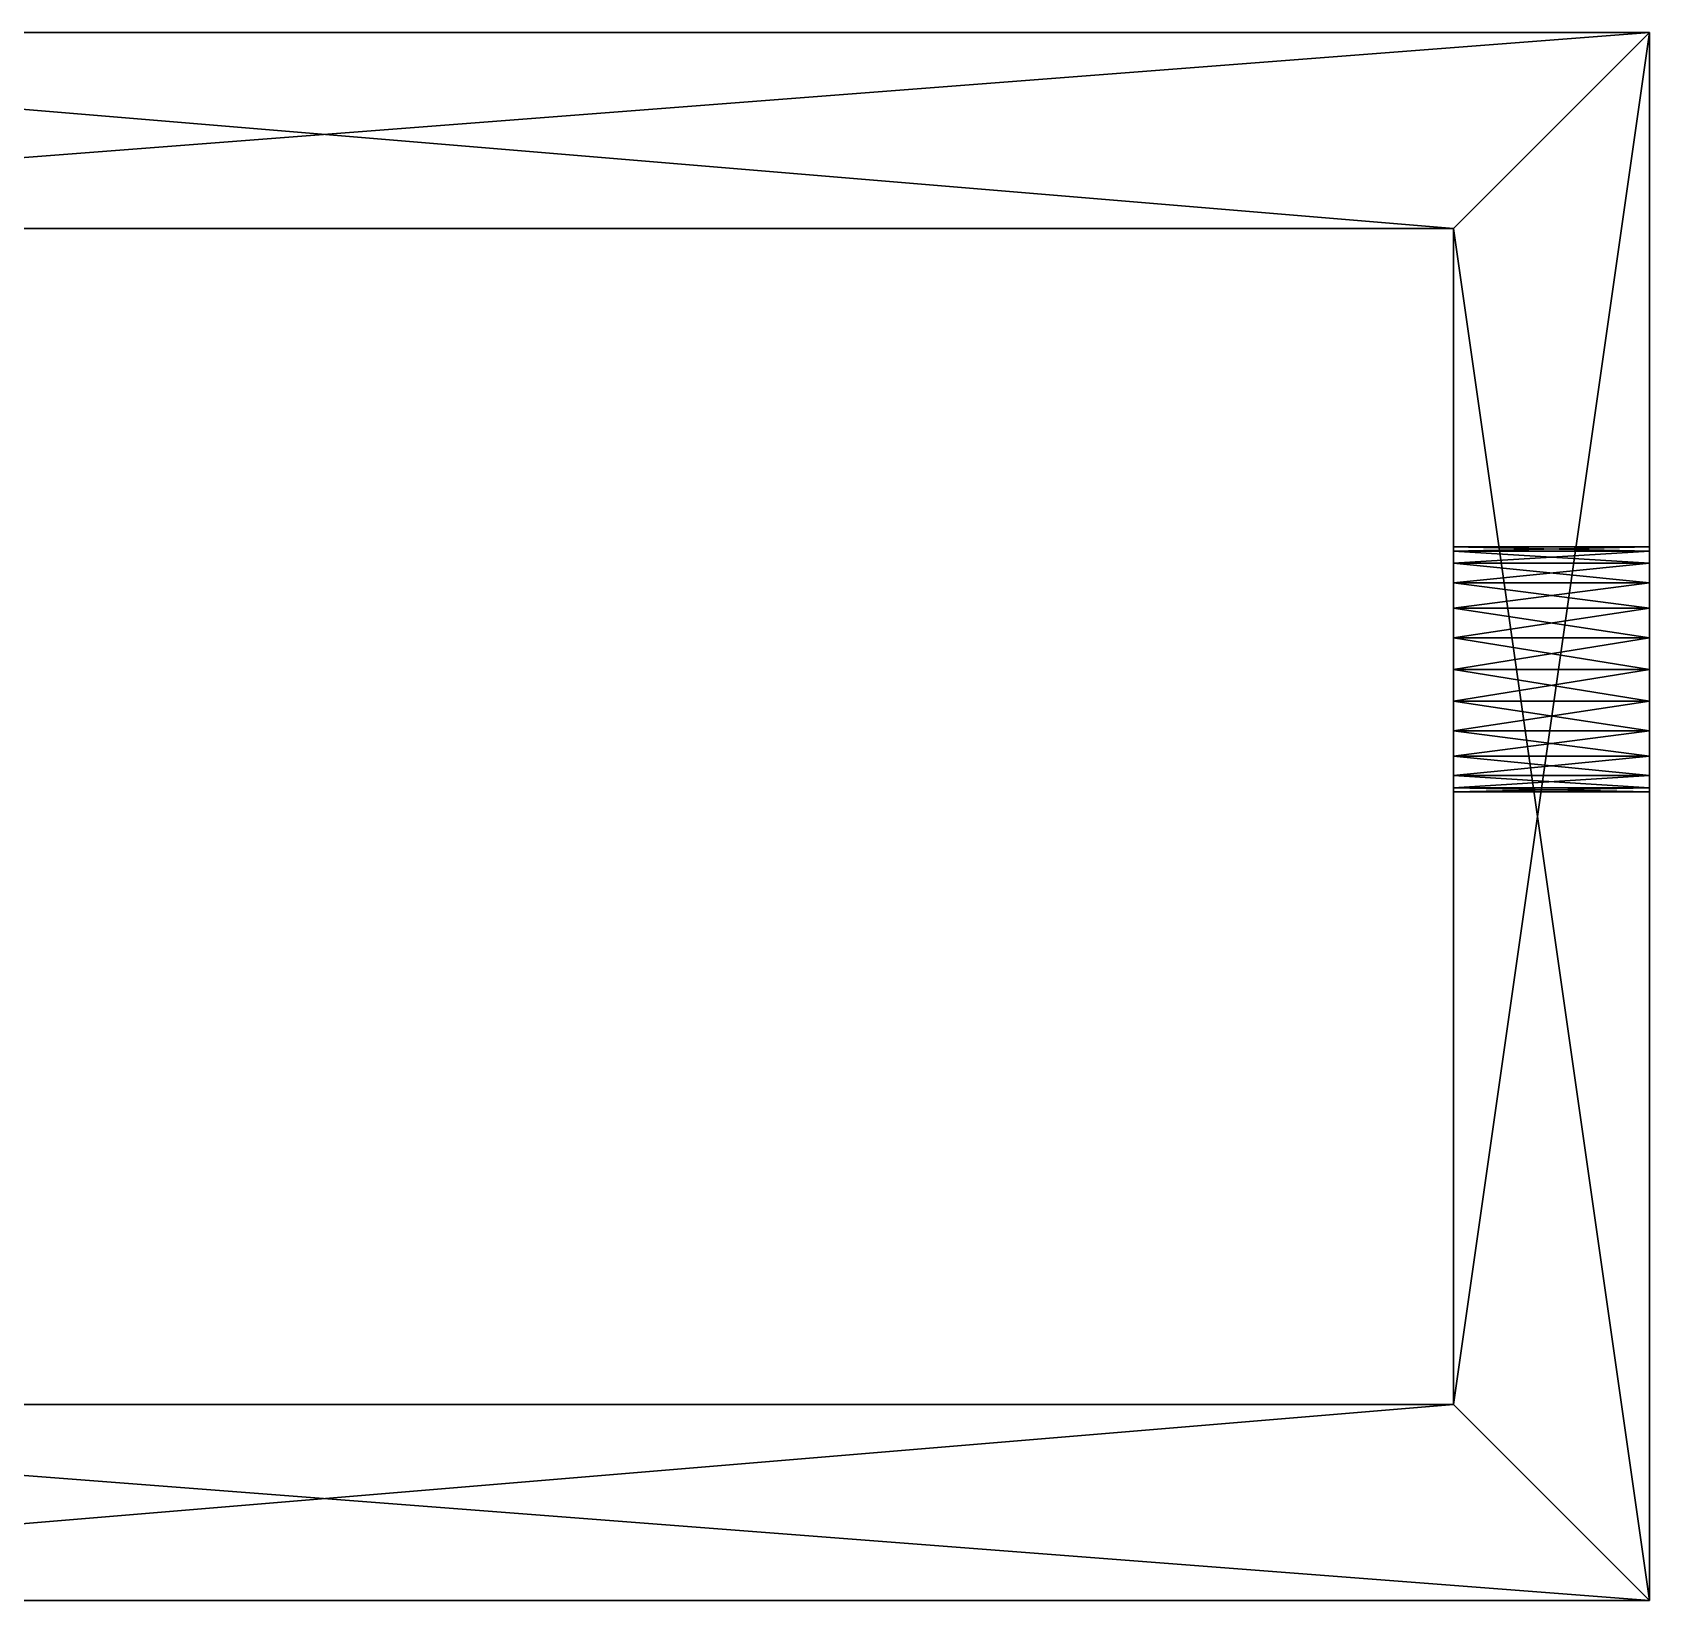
# Model space of a CAD drawing. Extents: x 0 to 33, y 0 to 16.
# Drawn here: x 16.5 to 33, y 0 to 16 of the extents above; entities that cross this region are included whole.
import ezdxf

# ---------------------------------------------------------------- set-up
doc = ezdxf.new("R2010")
doc.units = 0
doc.header["$LTSCALE"] = 25.4
doc.layers.get('0').update_dxf_attribs({"color": 13, "linetype": 'CONTINUOUS'})

msp = doc.modelspace()

# ---------------------------------------------------------------- linework, layer by layer
at = {"color": 0}
for p, q in [((7, 16), (33, 16)), ((7, 16, 14), (33, 16, 14)), ((7, 16), (33, 16)), ((7, 16, 14), (33, 16, 14)), ((33, 16), (33, 0)), ((33, 16, 14), (33, 9.5, 14)), ((33, 16), (33, 0)), ((33, 16), (33, 16, 14)), ((33, 16), (33, 16, 14)), ((33, 16, 14), (33, 9.5, 14)), ((31, 14), (7, 14)), ((31, 14), (7, 14)), ((31, 14, 14), (7, 14, 14)), ((31, 14, 14), (7, 14, 14)), ((31, 2), (31, 14)), ((31, 14), (31, 14, 14)), ((31, 2), (31, 14)), ((31, 2, 14), (31, 14, 14)), ((31, 14), (31, 14, 14)), ((31, 2, 14), (31, 14, 14)), ((33, 10.75, 7), (31, 10.75, 7)), ((33, 10.75, 7), (31, 10.75, 7)), ((33, 10.707, 6.676), (31, 10.707, 6.676)), ((33, 10.707, 7.324), (31, 10.707, 7.324)), ((33, 10.707, 7.324), (31, 10.707, 7.324)), ((33, 10.707, 6.676), (31, 10.707, 6.676)), ((33, 10.583, 7.625), (31, 10.583, 7.625)), ((33, 10.583, 6.375), (31, 10.583, 6.375)), ((33, 10.583, 7.625), (31, 10.583, 7.625)), ((33, 10.583, 6.375), (31, 10.583, 6.375)), ((33, 10.384, 7.884), (31, 10.384, 7.884)), ((33, 10.384, 7.884), (31, 10.384, 7.884)), ((33, 10.384, 6.116), (31, 10.384, 6.116)), ((33, 10.384, 6.116), (31, 10.384, 6.116)), ((33, 10.125, 8.083), (31, 10.125, 8.083)), ((33, 10.125, 5.917), (31, 10.125, 5.917)), ((33, 10.125, 5.917), (31, 10.125, 5.917)), ((33, 10.125, 8.083), (31, 10.125, 8.083)), ((33, 9.824, 8.207), (31, 9.824, 8.207)), ((33, 9.824, 5.793), (31, 9.824, 5.793)), ((33, 9.824, 5.793), (31, 9.824, 5.793)), ((33, 9.824, 8.207), (31, 9.824, 8.207)), ((33, 9.5, 8.25), (31, 9.5, 8.25)), ((33, 9.5, 5.75), (31, 9.5, 5.75)), ((33, 9.5, 5.75), (31, 9.5, 5.75)), ((33, 9.5, 8.25), (31, 9.5, 8.25)), ((33, 9.5, 14.035), (33, 9.5, 14)), ((33, 9.5, 14), (33, 0, 14)), ((33, 9.5, 14), (33, 0, 14)), ((33, 9.176, 5.793), (31, 9.176, 5.793)), ((33, 9.176, 8.207), (31, 9.176, 8.207)), ((33, 9.176, 5.793), (31, 9.176, 5.793)), ((33, 9.176, 8.207), (31, 9.176, 8.207)), ((33, 8.875, 5.917), (31, 8.875, 5.917)), ((33, 8.875, 5.917), (31, 8.875, 5.917)), ((33, 8.875, 8.083), (31, 8.875, 8.083)), ((33, 8.875, 8.083), (31, 8.875, 8.083)), ((33, 8.616, 6.116), (31, 8.616, 6.116)), ((33, 8.616, 7.884), (31, 8.616, 7.884)), ((33, 8.616, 6.116), (31, 8.616, 6.116)), ((33, 8.616, 7.884), (31, 8.616, 7.884)), ((33, 8.417, 6.375), (31, 8.417, 6.375)), ((33, 8.417, 6.375), (31, 8.417, 6.375)), ((33, 8.417, 7.625), (31, 8.417, 7.625)), ((33, 8.417, 7.625), (31, 8.417, 7.625)), ((33, 8.293, 7.324), (31, 8.293, 7.324)), ((33, 8.293, 6.676), (31, 8.293, 6.676)), ((33, 8.293, 7.324), (31, 8.293, 7.324)), ((33, 8.293, 6.676), (31, 8.293, 6.676)), ((33, 8.25, 7), (31, 8.25, 7)), ((33, 8.25, 7), (31, 8.25, 7)), ((7, 2), (31, 2)), ((7, 2), (31, 2)), ((7, 2, 14), (31, 2, 14)), ((7, 2, 14), (31, 2, 14)), ((31, 2), (31, 2, 14)), ((31, 2), (31, 2, 14)), ((33, 0), (7, 0)), ((33, 0), (7, 0)), ((33, 0, 14), (7, 0, 14)), ((33, 0, 14), (7, 0, 14)), ((33, 0), (33, 0, 14)), ((33, 0), (33, 0, 14))]:
    msp.add_line(p, q, dxfattribs=at)
at = {"color": 0, "extrusion": (-1, 0, 0)}
for centre in [(-9.5, 7, -31), (-9.5, 7, -31), (-9.5, 7, -31), (-9.5, 7, -31), (-9.5, 7, -31), (-9.5, 7, -31), (-9.5, 7, -31), (-9.5, 7, -31), (-9.5, 7, -31), (-9.5, 7, -31), (-9.5, 7, -31), (-9.5, 7, -31), (-9.5, 7, -31), (-9.5, 7, -31), (-9.5, 7, -31), (-9.5, 7, -31), (-9.5, 7, -31), (-9.5, 7, -31), (-9.5, 7, -31), (-9.5, 7, -31), (-9.5, 7, -31), (-9.5, 7, -31), (-9.5, 7, -31), (-9.5, 7, -31), (-9.5, 7, -31), (-9.5, 7, -33), (-9.5, 7, -33), (-9.5, 7, -33), (-9.5, 7, -33), (-9.5, 7, -33), (-9.5, 7, -33), (-9.5, 7, -33), (-9.5, 7, -33), (-9.5, 7, -33), (-9.5, 7, -33), (-9.5, 7, -33), (-9.5, 7, -33), (-9.5, 7, -33), (-9.5, 7, -33), (-9.5, 7, -33), (-9.5, 7, -33), (-9.5, 7, -33), (-9.5, 7, -33), (-9.5, 7, -33), (-9.5, 7, -33), (-9.5, 7, -33), (-9.5, 7, -33), (-9.5, 7, -33), (-9.5, 7, -33), (-9.5, 7, -33)]:
    msp.add_circle(centre, 1.25, dxfattribs=at)

# ---------------------------------------------------------------- meshes
at = {"color": 0}
mesh = msp.add_polyface(dxfattribs=at)
corners = [(0.06, 16, 6.086), (7, 16, 5.3), (0.239, 16, 5.188), (6.56, 16, 5.358), (6.15, 16, 5.528), (5.798, 16, 5.798), (5.528, 16, 6.15), (0, 16, 7), (5.358, 16, 6.56), (5.3, 16, 7), (0.06, 16, 7.914), (5.358, 16, 7.44), (5.528, 16, 7.85), (5.798, 16, 8.202), (0.239, 16, 8.812), (6.15, 16, 8.472), (6.56, 16, 8.642), (7, 16, 8.7), (6.086, 16, 0.06), (33, 16), (7, 16), (33, 16, 14), (5.188, 16, 0.239), (4.321, 16, 0.533), (3.5, 16, 0.938), (2.739, 16, 1.447), (2.05, 16, 2.05), (1.447, 16, 2.739), (7.44, 16, 5.358), (0.938, 16, 3.5), (0.533, 16, 4.321), (7.85, 16, 5.528), (8.202, 16, 5.798), (8.472, 16, 6.15), (8.642, 16, 6.56), (8.7, 16, 7), (8.642, 16, 7.44), (8.472, 16, 7.85), (8.202, 16, 8.202), (7.85, 16, 8.472), (7.44, 16, 8.642), (0.533, 16, 9.679), (0.938, 16, 10.5), (1.447, 16, 11.261), (2.05, 16, 11.95), (2.739, 16, 12.553), (3.5, 16, 13.062), (4.321, 16, 13.467), (5.188, 16, 13.761), (6.086, 16, 13.94), (7, 16, 14)]
mesh.append_faces([[corners[k] for k in face] for face in [(18, 19, 20), (21, 49, 50)]], dxfattribs={"vtx0": -1, "color": 0})
mesh.append_faces([[corners[k] for k in face] for face in [(0, 1, 2), (1, 0, 3), (3, 0, 4), (4, 0, 5), (5, 0, 6), (6, 7, 8), (8, 7, 9), (9, 10, 11), (11, 10, 12), (12, 10, 13), (13, 14, 15), (15, 14, 16), (16, 14, 17), (19, 18, 21), (28, 30, 1)]], dxfattribs={"vtx0": -1, "vtx1": -1, "color": 0})
mesh.append_faces([[corners[k] for k in face] for face in [(21, 27, 28), (21, 17, 14)]], dxfattribs={"vtx0": -1, "vtx1": -1, "vtx2": -1, "color": 0})
mesh.append_faces([[corners[k] for k in face] for face in [(6, 0, 7), (9, 7, 10), (13, 10, 14), (21, 18, 22), (21, 22, 23), (21, 23, 24), (21, 24, 25), (21, 25, 26), (21, 26, 27), (28, 27, 29), (28, 29, 30), (1, 30, 2), (21, 28, 31), (21, 31, 32), (21, 32, 33), (21, 33, 34), (21, 34, 35), (21, 35, 36), (21, 36, 37), (21, 37, 38), (21, 38, 39), (21, 39, 40), (21, 40, 17), (21, 14, 41), (21, 41, 42), (21, 42, 43), (21, 43, 44), (21, 44, 45), (21, 45, 46), (21, 46, 47), (21, 47, 48), (21, 48, 49)]], dxfattribs={"vtx0": -1, "vtx2": -1, "color": 0})
mesh = msp.add_polyface(dxfattribs=at)
corners = [(33, 16), (7, 14), (7, 16), (31, 14), (31, 2), (7, 0), (7, 2), (33, 0)]
mesh.append_faces([[corners[k] for k in face] for face in [(0, 1, 2), (4, 5, 6)]], dxfattribs={"vtx0": -1, "color": 0})
mesh.append_faces([[corners[k] for k in face] for face in [(1, 0, 3), (3, 0, 4), (5, 4, 7), (7, 4, 0)]], dxfattribs={"vtx0": -1, "vtx1": -1, "color": 0})
mesh = msp.add_polyface(dxfattribs=at)
corners = [(33, 0, 14), (7, 2, 14), (7, 0, 14), (31, 2, 14), (31, 14, 14), (7, 16, 14), (7, 14, 14), (33, 16, 14), (33, 9.5, 14)]
mesh.append_faces([[corners[k] for k in face] for face in [(0, 1, 2), (4, 5, 6), (7, 0, 8)]], dxfattribs={"vtx0": -1, "color": 0})
mesh.append_faces([[corners[k] for k in face] for face in [(1, 0, 3), (3, 0, 4), (5, 4, 7)]], dxfattribs={"vtx0": -1, "vtx1": -1, "color": 0})
mesh.append_faces([[corners[k] for k in face] for face in [(7, 4, 0)]], dxfattribs={"vtx0": -1, "vtx1": -1, "vtx2": -1, "color": 0})
mesh = msp.add_polyface(dxfattribs=at)
corners = [(33, 0), (33, 8.616, 6.116), (33, 0, 14), (33, 16), (33, 8.417, 6.375), (33, 8.293, 6.676), (33, 8.25, 7), (33, 8.875, 5.917), (33, 9.176, 5.793), (33, 9.5, 5.75), (33, 9.824, 5.793), (33, 10.125, 5.917), (33, 10.384, 6.116), (33, 10.583, 6.375), (33, 10.707, 6.676), (33, 10.75, 7), (33, 8.293, 7.324), (33, 9.5, 14), (33, 8.417, 7.625), (33, 8.616, 7.884), (33, 8.875, 8.083), (33, 9.176, 8.207), (33, 9.5, 8.25), (33, 9.824, 8.207), (33, 16, 14), (33, 10.125, 8.083), (33, 10.384, 7.884), (33, 10.583, 7.625), (33, 10.707, 7.324)]
mesh.append_faces([[corners[k] for k in face] for face in [(0, 1, 2), (1, 3, 7), (7, 3, 8), (8, 3, 9), (9, 3, 10), (10, 3, 11), (11, 3, 12), (12, 3, 13), (13, 3, 14), (14, 3, 15), (2, 16, 17), (16, 2, 6), (17, 23, 24), (24, 15, 3)]], dxfattribs={"vtx0": -1, "vtx1": -1, "color": 0})
mesh.append_faces([[corners[k] for k in face] for face in [(1, 0, 3), (2, 1, 4), (2, 4, 5), (2, 5, 6), (17, 16, 18), (17, 18, 19), (17, 19, 20), (17, 20, 21), (17, 21, 22), (17, 22, 23), (24, 23, 25), (24, 25, 26), (24, 26, 27), (24, 27, 28), (24, 28, 15)]], dxfattribs={"vtx0": -1, "vtx2": -1, "color": 0})
mesh = msp.add_polyface(dxfattribs=at)
corners = [(31, 14), (6.086, 14, 0.06), (7, 14), (31, 14, 14), (5.188, 14, 0.239), (4.321, 14, 0.533), (3.5, 14, 0.938), (2.739, 14, 1.447), (2.05, 14, 2.05), (1.447, 14, 2.739), (7.44, 14, 5.358), (0.938, 14, 3.5), (0.533, 14, 4.321), (7, 14, 5.3), (0.239, 14, 5.188), (7.85, 14, 5.528), (8.202, 14, 5.798), (8.472, 14, 6.15), (8.642, 14, 6.56), (8.7, 14, 7), (8.642, 14, 7.44), (8.472, 14, 7.85), (8.202, 14, 8.202), (7.85, 14, 8.472), (7.44, 14, 8.642), (7, 14, 8.7), (0.239, 14, 8.812), (0.533, 14, 9.679), (0.938, 14, 10.5), (1.447, 14, 11.261), (2.05, 14, 11.95), (2.739, 14, 12.553), (3.5, 14, 13.062), (4.321, 14, 13.467), (5.188, 14, 13.761), (6.086, 14, 13.94), (7, 14, 14), (0.06, 14, 6.086), (6.56, 14, 5.358), (6.15, 14, 5.528), (5.798, 14, 5.798), (5.528, 14, 6.15), (0, 14, 7), (5.358, 14, 6.56), (5.3, 14, 7), (5.358, 14, 7.44), (0.06, 14, 7.914), (5.528, 14, 7.85), (5.798, 14, 8.202), (6.15, 14, 8.472), (6.56, 14, 8.642)]
mesh.append_faces([[corners[k] for k in face] for face in [(0, 1, 2), (35, 3, 36)]], dxfattribs={"vtx0": -1, "color": 0})
mesh.append_faces([[corners[k] for k in face] for face in [(1, 3, 4), (4, 3, 5), (5, 3, 6), (6, 3, 7), (7, 3, 8), (8, 3, 9), (9, 10, 11), (11, 10, 12), (12, 13, 14), (10, 3, 15), (15, 3, 16), (16, 3, 17), (17, 3, 18), (18, 3, 19), (19, 3, 20), (20, 3, 21), (21, 3, 22), (22, 3, 23), (23, 3, 24), (24, 3, 25), (26, 3, 27), (27, 3, 28), (28, 3, 29), (29, 3, 30), (30, 3, 31), (31, 3, 32), (32, 3, 33), (33, 3, 34), (34, 3, 35), (37, 41, 42), (42, 45, 46), (46, 48, 26)]], dxfattribs={"vtx0": -1, "vtx1": -1, "color": 0})
mesh.append_faces([[corners[k] for k in face] for face in [(9, 3, 10), (25, 3, 26)]], dxfattribs={"vtx0": -1, "vtx1": -1, "vtx2": -1, "color": 0})
mesh.append_faces([[corners[k] for k in face] for face in [(1, 0, 3), (12, 10, 13), (13, 37, 14), (37, 13, 38), (37, 38, 39), (37, 39, 40), (37, 40, 41), (42, 41, 43), (42, 43, 44), (42, 44, 45), (46, 45, 47), (46, 47, 48), (26, 48, 49), (26, 49, 50), (26, 50, 25)]], dxfattribs={"vtx0": -1, "vtx2": -1, "color": 0})
mesh = msp.add_polyface(dxfattribs=at)
corners = [(31, 2, 14), (31, 8.616, 7.884), (31, 2), (31, 14, 14), (31, 8.417, 7.625), (31, 8.293, 7.324), (31, 8.25, 7), (31, 8.875, 8.083), (31, 9.176, 8.207), (31, 9.5, 8.25), (31, 9.824, 8.207), (31, 10.125, 8.083), (31, 10.384, 7.884), (31, 10.583, 7.625), (31, 10.707, 7.324), (31, 10.75, 7), (31, 8.616, 6.116), (31, 14), (31, 8.417, 6.375), (31, 8.293, 6.676), (31, 8.875, 5.917), (31, 9.176, 5.793), (31, 9.5, 5.75), (31, 9.824, 5.793), (31, 10.125, 5.917), (31, 10.384, 6.116), (31, 10.583, 6.375), (31, 10.707, 6.676)]
mesh.append_faces([[corners[k] for k in face] for face in [(0, 1, 2), (1, 3, 7), (7, 3, 8), (8, 3, 9), (9, 3, 10), (10, 3, 11), (11, 3, 12), (12, 3, 13), (13, 3, 14), (14, 3, 15), (2, 16, 17), (16, 2, 18), (18, 2, 19), (19, 2, 6), (17, 15, 3)]], dxfattribs={"vtx0": -1, "vtx1": -1, "color": 0})
mesh.append_faces([[corners[k] for k in face] for face in [(1, 0, 3), (2, 1, 4), (2, 4, 5), (2, 5, 6), (17, 16, 20), (17, 20, 21), (17, 21, 22), (17, 22, 23), (17, 23, 24), (17, 24, 25), (17, 25, 26), (17, 26, 27), (17, 27, 15)]], dxfattribs={"vtx0": -1, "vtx2": -1, "color": 0})
mesh = msp.add_polyface(dxfattribs=at)
corners = [(33, 10.75, 7), (31, 10.707, 6.676), (33, 10.707, 6.676), (31, 10.75, 7)]
mesh.append_faces([[corners[k] for k in face] for face in [(0, 1, 2), (1, 0, 3)]], dxfattribs={"vtx0": -1, "color": 0})
mesh = msp.add_polyface(dxfattribs=at)
corners = [(33, 10.707, 7.324), (31, 10.75, 7), (33, 10.75, 7), (31, 10.707, 7.324)]
mesh.append_faces([[corners[k] for k in face] for face in [(0, 1, 2), (1, 0, 3)]], dxfattribs={"vtx0": -1, "color": 0})
mesh = msp.add_polyface(dxfattribs=at)
corners = [(33, 10.583, 7.625), (31, 10.707, 7.324), (33, 10.707, 7.324), (31, 10.583, 7.625)]
mesh.append_faces([[corners[k] for k in face] for face in [(0, 1, 2), (1, 0, 3)]], dxfattribs={"vtx0": -1, "color": 0})
mesh = msp.add_polyface(dxfattribs=at)
corners = [(33, 10.707, 6.676), (31, 10.583, 6.375), (33, 10.583, 6.375), (31, 10.707, 6.676)]
mesh.append_faces([[corners[k] for k in face] for face in [(0, 1, 2), (1, 0, 3)]], dxfattribs={"vtx0": -1, "color": 0})
mesh = msp.add_polyface(dxfattribs=at)
corners = [(33, 10.384, 7.884), (31, 10.583, 7.625), (33, 10.583, 7.625), (31, 10.384, 7.884)]
mesh.append_faces([[corners[k] for k in face] for face in [(0, 1, 2), (1, 0, 3)]], dxfattribs={"vtx0": -1, "color": 0})
mesh = msp.add_polyface(dxfattribs=at)
corners = [(33, 10.583, 6.375), (31, 10.384, 6.116), (33, 10.384, 6.116), (31, 10.583, 6.375)]
mesh.append_faces([[corners[k] for k in face] for face in [(0, 1, 2), (1, 0, 3)]], dxfattribs={"vtx0": -1, "color": 0})
mesh = msp.add_polyface(dxfattribs=at)
corners = [(33, 10.384, 7.884), (31, 10.125, 8.083), (31, 10.384, 7.884), (33, 10.125, 8.083)]
mesh.append_faces([[corners[k] for k in face] for face in [(0, 1, 2), (1, 0, 3)]], dxfattribs={"vtx0": -1, "color": 0})
mesh = msp.add_polyface(dxfattribs=at)
corners = [(33, 10.125, 5.917), (31, 10.384, 6.116), (31, 10.125, 5.917), (33, 10.384, 6.116)]
mesh.append_faces([[corners[k] for k in face] for face in [(0, 1, 2), (1, 0, 3)]], dxfattribs={"vtx0": -1, "color": 0})
mesh = msp.add_polyface(dxfattribs=at)
corners = [(33, 9.824, 5.793), (31, 10.125, 5.917), (31, 9.824, 5.793), (33, 10.125, 5.917)]
mesh.append_faces([[corners[k] for k in face] for face in [(0, 1, 2), (1, 0, 3)]], dxfattribs={"vtx0": -1, "color": 0})
mesh = msp.add_polyface(dxfattribs=at)
corners = [(33, 10.125, 8.083), (31, 9.824, 8.207), (31, 10.125, 8.083), (33, 9.824, 8.207)]
mesh.append_faces([[corners[k] for k in face] for face in [(0, 1, 2), (1, 0, 3)]], dxfattribs={"vtx0": -1, "color": 0})
mesh = msp.add_polyface(dxfattribs=at)
corners = [(33, 9.824, 8.207), (31, 9.5, 8.25), (31, 9.824, 8.207), (33, 9.5, 8.25)]
mesh.append_faces([[corners[k] for k in face] for face in [(0, 1, 2), (1, 0, 3)]], dxfattribs={"vtx0": -1, "color": 0})
mesh = msp.add_polyface(dxfattribs=at)
corners = [(33, 9.5, 5.75), (31, 9.824, 5.793), (31, 9.5, 5.75), (33, 9.824, 5.793)]
mesh.append_faces([[corners[k] for k in face] for face in [(0, 1, 2), (1, 0, 3)]], dxfattribs={"vtx0": -1, "color": 0})
mesh = msp.add_polyface(dxfattribs=at)
corners = [(33, 9.176, 5.793), (31, 9.5, 5.75), (31, 9.176, 5.793), (33, 9.5, 5.75)]
mesh.append_faces([[corners[k] for k in face] for face in [(0, 1, 2), (1, 0, 3)]], dxfattribs={"vtx0": -1, "color": 0})
mesh = msp.add_polyface(dxfattribs=at)
corners = [(33, 9.5, 8.25), (31, 9.176, 8.207), (31, 9.5, 8.25), (33, 9.176, 8.207)]
mesh.append_faces([[corners[k] for k in face] for face in [(0, 1, 2), (1, 0, 3)]], dxfattribs={"vtx0": -1, "color": 0})
mesh = msp.add_polyface(dxfattribs=at)
corners = [(33, 8.875, 5.917), (31, 9.176, 5.793), (31, 8.875, 5.917), (33, 9.176, 5.793)]
mesh.append_faces([[corners[k] for k in face] for face in [(0, 1, 2), (1, 0, 3)]], dxfattribs={"vtx0": -1, "color": 0})
mesh = msp.add_polyface(dxfattribs=at)
corners = [(33, 9.176, 8.207), (31, 8.875, 8.083), (31, 9.176, 8.207), (33, 8.875, 8.083)]
mesh.append_faces([[corners[k] for k in face] for face in [(0, 1, 2), (1, 0, 3)]], dxfattribs={"vtx0": -1, "color": 0})
mesh = msp.add_polyface(dxfattribs=at)
corners = [(33, 8.616, 6.116), (31, 8.875, 5.917), (31, 8.616, 6.116), (33, 8.875, 5.917)]
mesh.append_faces([[corners[k] for k in face] for face in [(0, 1, 2), (1, 0, 3)]], dxfattribs={"vtx0": -1, "color": 0})
mesh = msp.add_polyface(dxfattribs=at)
corners = [(33, 8.875, 8.083), (31, 8.616, 7.884), (31, 8.875, 8.083), (33, 8.616, 7.884)]
mesh.append_faces([[corners[k] for k in face] for face in [(0, 1, 2), (1, 0, 3)]], dxfattribs={"vtx0": -1, "color": 0})
mesh = msp.add_polyface(dxfattribs=at)
corners = [(31, 8.417, 6.375), (33, 8.616, 6.116), (31, 8.616, 6.116), (33, 8.417, 6.375)]
mesh.append_faces([[corners[k] for k in face] for face in [(0, 1, 2), (1, 0, 3)]], dxfattribs={"vtx0": -1, "color": 0})
mesh = msp.add_polyface(dxfattribs=at)
corners = [(31, 8.616, 7.884), (33, 8.417, 7.625), (31, 8.417, 7.625), (33, 8.616, 7.884)]
mesh.append_faces([[corners[k] for k in face] for face in [(0, 1, 2), (1, 0, 3)]], dxfattribs={"vtx0": -1, "color": 0})
mesh = msp.add_polyface(dxfattribs=at)
corners = [(31, 8.293, 6.676), (33, 8.417, 6.375), (31, 8.417, 6.375), (33, 8.293, 6.676)]
mesh.append_faces([[corners[k] for k in face] for face in [(0, 1, 2), (1, 0, 3)]], dxfattribs={"vtx0": -1, "color": 0})
mesh = msp.add_polyface(dxfattribs=at)
corners = [(31, 8.417, 7.625), (33, 8.293, 7.324), (31, 8.293, 7.324), (33, 8.417, 7.625)]
mesh.append_faces([[corners[k] for k in face] for face in [(0, 1, 2), (1, 0, 3)]], dxfattribs={"vtx0": -1, "color": 0})
mesh = msp.add_polyface(dxfattribs=at)
corners = [(31, 8.293, 7.324), (33, 8.25, 7), (31, 8.25, 7), (33, 8.293, 7.324)]
mesh.append_faces([[corners[k] for k in face] for face in [(0, 1, 2), (1, 0, 3)]], dxfattribs={"vtx0": -1, "color": 0})
mesh = msp.add_polyface(dxfattribs=at)
corners = [(31, 8.25, 7), (33, 8.293, 6.676), (31, 8.293, 6.676), (33, 8.25, 7)]
mesh.append_faces([[corners[k] for k in face] for face in [(0, 1, 2), (1, 0, 3)]], dxfattribs={"vtx0": -1, "color": 0})
mesh = msp.add_polyface(dxfattribs=at)
corners = [(0.06, 2, 6.086), (7, 2, 5.3), (0.239, 2, 5.188), (6.56, 2, 5.358), (6.15, 2, 5.528), (5.798, 2, 5.798), (5.528, 2, 6.15), (0, 2, 7), (5.358, 2, 6.56), (5.3, 2, 7), (5.358, 2, 7.44), (0.06, 2, 7.914), (5.528, 2, 7.85), (5.798, 2, 8.202), (0.239, 2, 8.812), (6.15, 2, 8.472), (6.56, 2, 8.642), (7, 2, 8.7), (6.086, 2, 0.06), (31, 2), (7, 2), (31, 2, 14), (5.188, 2, 0.239), (4.321, 2, 0.533), (3.5, 2, 0.938), (2.739, 2, 1.447), (2.05, 2, 2.05), (1.447, 2, 2.739), (7.44, 2, 5.358), (0.938, 2, 3.5), (0.533, 2, 4.321), (7.85, 2, 5.528), (8.202, 2, 5.798), (8.472, 2, 6.15), (8.642, 2, 6.56), (8.7, 2, 7), (8.642, 2, 7.44), (8.472, 2, 7.85), (8.202, 2, 8.202), (7.85, 2, 8.472), (7.44, 2, 8.642), (0.533, 2, 9.679), (0.938, 2, 10.5), (1.447, 2, 11.261), (2.05, 2, 11.95), (2.739, 2, 12.553), (3.5, 2, 13.062), (4.321, 2, 13.467), (5.188, 2, 13.761), (6.086, 2, 13.94), (7, 2, 14)]
mesh.append_faces([[corners[k] for k in face] for face in [(18, 19, 20), (21, 49, 50)]], dxfattribs={"vtx0": -1, "color": 0})
mesh.append_faces([[corners[k] for k in face] for face in [(0, 1, 2), (1, 0, 3), (3, 0, 4), (4, 0, 5), (5, 0, 6), (6, 7, 8), (8, 7, 9), (9, 7, 10), (10, 11, 12), (12, 11, 13), (13, 14, 15), (15, 14, 16), (16, 14, 17), (19, 18, 21), (28, 30, 1)]], dxfattribs={"vtx0": -1, "vtx1": -1, "color": 0})
mesh.append_faces([[corners[k] for k in face] for face in [(21, 27, 28), (21, 17, 14)]], dxfattribs={"vtx0": -1, "vtx1": -1, "vtx2": -1, "color": 0})
mesh.append_faces([[corners[k] for k in face] for face in [(6, 0, 7), (10, 7, 11), (13, 11, 14), (21, 18, 22), (21, 22, 23), (21, 23, 24), (21, 24, 25), (21, 25, 26), (21, 26, 27), (28, 27, 29), (28, 29, 30), (1, 30, 2), (21, 28, 31), (21, 31, 32), (21, 32, 33), (21, 33, 34), (21, 34, 35), (21, 35, 36), (21, 36, 37), (21, 37, 38), (21, 38, 39), (21, 39, 40), (21, 40, 17), (21, 14, 41), (21, 41, 42), (21, 42, 43), (21, 43, 44), (21, 44, 45), (21, 45, 46), (21, 46, 47), (21, 47, 48), (21, 48, 49)]], dxfattribs={"vtx0": -1, "vtx2": -1, "color": 0})
mesh = msp.add_polyface(dxfattribs=at)
corners = [(33, 0, 14), (7, 0), (33, 0), (6.086, 0, 0.06), (5.188, 0, 0.239), (4.321, 0, 0.533), (3.5, 0, 0.938), (2.739, 0, 1.447), (2.05, 0, 2.05), (1.447, 0, 2.739), (7.44, 0, 5.358), (0.938, 0, 3.5), (0.533, 0, 4.321), (7, 0, 5.3), (0.239, 0, 5.188), (7.85, 0, 5.528), (8.202, 0, 5.798), (8.472, 0, 6.15), (8.642, 0, 6.56), (8.7, 0, 7), (8.642, 0, 7.44), (8.472, 0, 7.85), (8.202, 0, 8.202), (7.85, 0, 8.472), (7.44, 0, 8.642), (7, 0, 8.7), (0.239, 0, 8.812), (0.533, 0, 9.679), (0.938, 0, 10.5), (1.447, 0, 11.261), (2.05, 0, 11.95), (2.739, 0, 12.553), (3.5, 0, 13.062), (4.321, 0, 13.467), (5.188, 0, 13.761), (6.086, 0, 13.94), (7, 0, 14), (0.06, 0, 6.086), (6.56, 0, 5.358), (6.15, 0, 5.528), (5.798, 0, 5.798), (5.528, 0, 6.15), (0, 0, 7), (5.358, 0, 6.56), (5.3, 0, 7), (5.358, 0, 7.44), (0.06, 0, 7.914), (5.528, 0, 7.85), (5.798, 0, 8.202), (6.15, 0, 8.472), (6.56, 0, 8.642)]
mesh.append_faces([[corners[k] for k in face] for face in [(0, 1, 2), (35, 0, 36)]], dxfattribs={"vtx0": -1, "color": 0})
mesh.append_faces([[corners[k] for k in face] for face in [(1, 0, 3), (3, 0, 4), (4, 0, 5), (5, 0, 6), (6, 0, 7), (7, 0, 8), (8, 0, 9), (9, 10, 11), (11, 10, 12), (12, 13, 14), (10, 0, 15), (15, 0, 16), (16, 0, 17), (17, 0, 18), (18, 0, 19), (19, 0, 20), (20, 0, 21), (21, 0, 22), (22, 0, 23), (23, 0, 24), (24, 0, 25), (26, 0, 27), (27, 0, 28), (28, 0, 29), (29, 0, 30), (30, 0, 31), (31, 0, 32), (32, 0, 33), (33, 0, 34), (34, 0, 35), (37, 41, 42), (42, 45, 46), (46, 48, 26)]], dxfattribs={"vtx0": -1, "vtx1": -1, "color": 0})
mesh.append_faces([[corners[k] for k in face] for face in [(9, 0, 10), (25, 0, 26)]], dxfattribs={"vtx0": -1, "vtx1": -1, "vtx2": -1, "color": 0})
mesh.append_faces([[corners[k] for k in face] for face in [(12, 10, 13), (13, 37, 14), (37, 13, 38), (37, 38, 39), (37, 39, 40), (37, 40, 41), (42, 41, 43), (42, 43, 44), (42, 44, 45), (46, 45, 47), (46, 47, 48), (26, 48, 49), (26, 49, 50), (26, 50, 25)]], dxfattribs={"vtx0": -1, "vtx2": -1, "color": 0})

doc.saveas('drawing.dxf')
